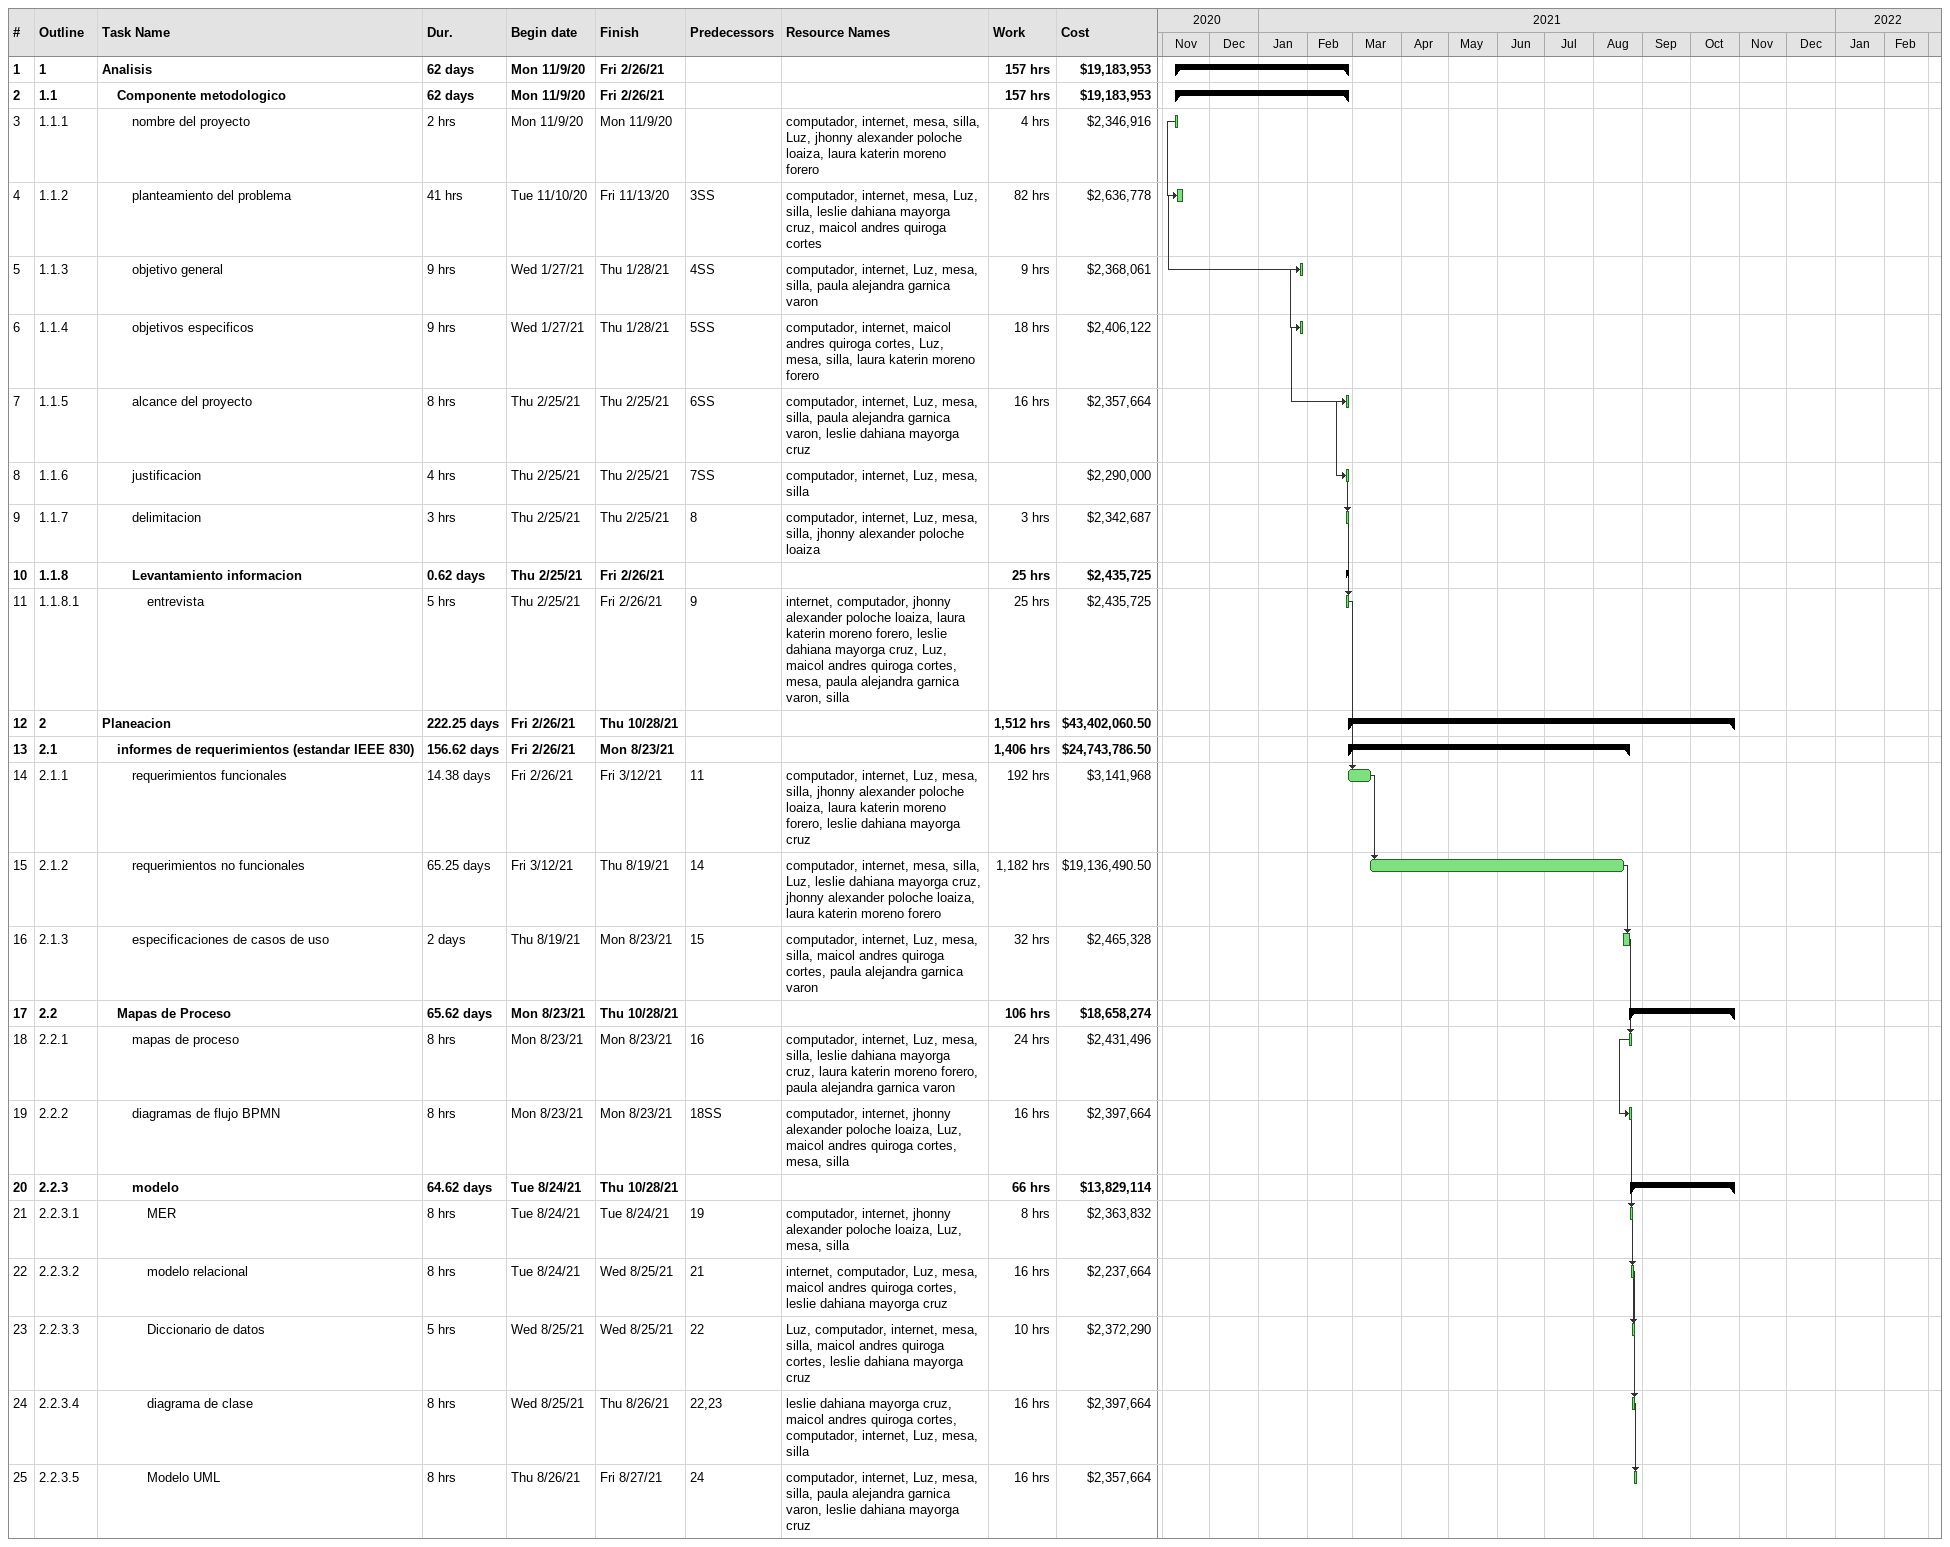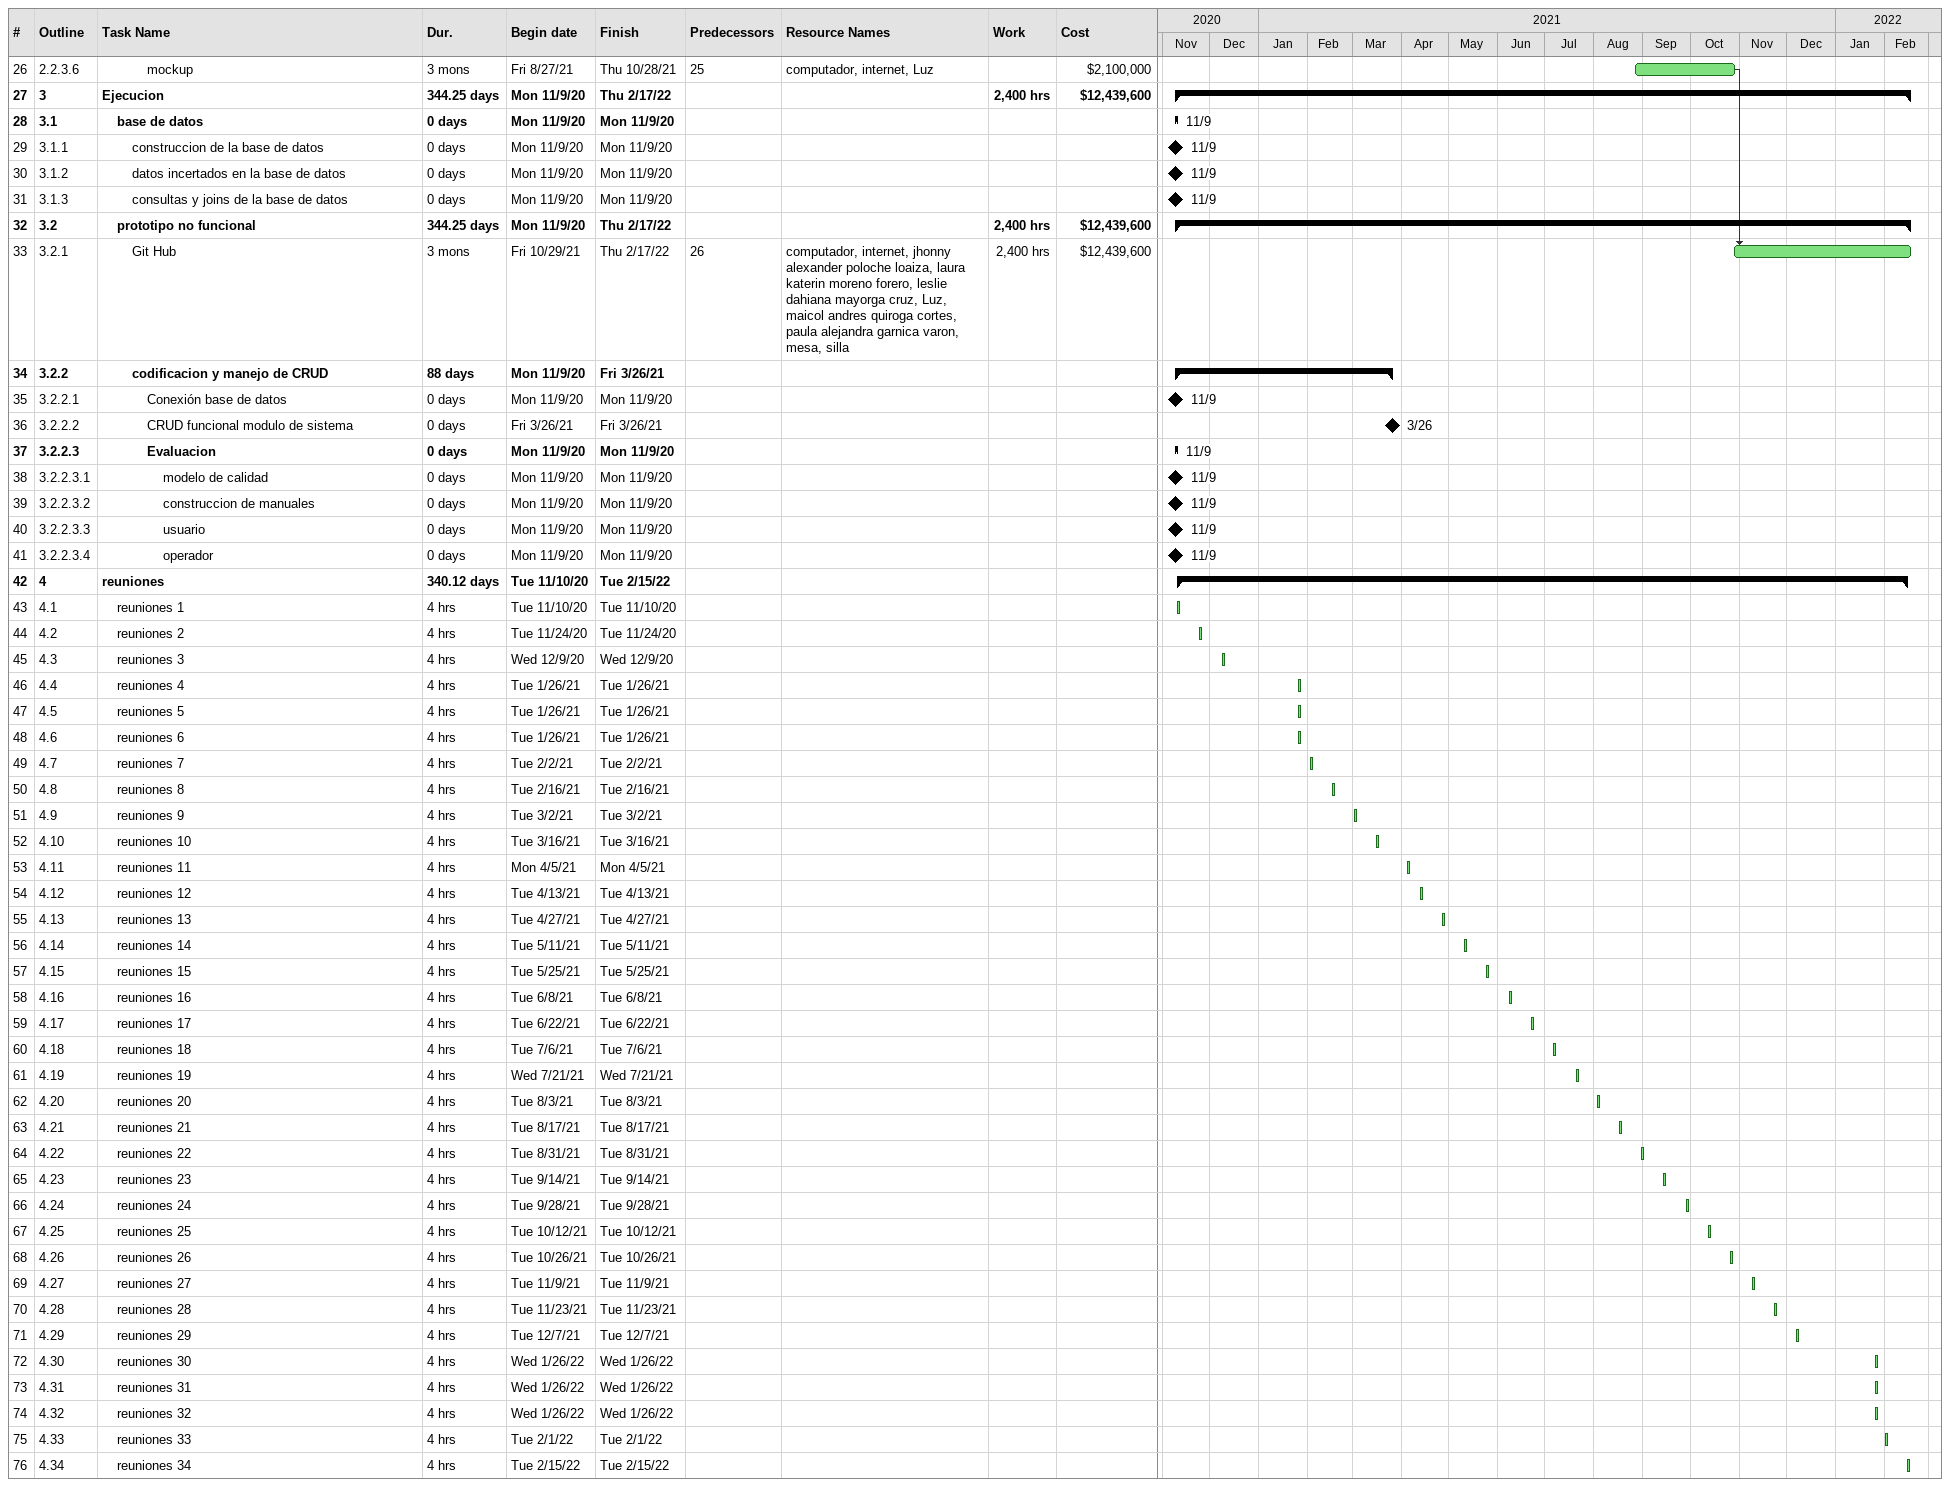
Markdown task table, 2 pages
| ID | WBS | Task | Duration | Start | Finish | Predecessors | Resources | Work (h) | Cost ($) |
|---|---|---|---|---|---|---|---|---|---|
| 1 | 1 | **Analisis** | 62d | 2020-11-09 | 2021-02-26 |  |  | 157 | 19183953 |
| 2 | 1.1 | **Componente metodologico** | 62d | 2020-11-09 | 2021-02-26 |  |  | 157 | 19183953 |
| 3 | 1.1.1 | nombre del proyecto | 2h | 2020-11-09 | 2020-11-09 |  | computador, internet, mesa, silla, Luz, jhonny alexander poloche loaiza, laura katerin moreno forero | 4 | 2346916 |
| 4 | 1.1.2 | planteamiento del problema | 41h | 2020-11-10 | 2020-11-13 | 3SS | computador, internet, mesa, Luz, silla, leslie dahiana mayorga cruz, maicol andres quiroga cortes | 82 | 2636778 |
| 5 | 1.1.3 | objetivo general | 9h | 2021-01-27 | 2021-01-28 | 4SS | computador, internet, Luz, mesa, silla, paula alejandra garnica varon | 9 | 2368061 |
| 6 | 1.1.4 | objetivos especificos | 9h | 2021-01-27 | 2021-01-28 | 5SS | computador, internet, maicol andres quiroga cortes, Luz, mesa, silla, laura katerin moreno forero | 18 | 2406122 |
| 7 | 1.1.5 | alcance del proyecto | 8h | 2021-02-25 | 2021-02-25 | 6SS | computador, internet, Luz, mesa, silla, paula alejandra garnica varon, leslie dahiana mayorga cruz | 16 | 2357664 |
| 8 | 1.1.6 | justificacion | 4h | 2021-02-25 | 2021-02-25 | 7SS | computador, internet, Luz, mesa, silla |  | 2290000 |
| 9 | 1.1.7 | delimitacion | 3h | 2021-02-25 | 2021-02-25 | 8 | computador, internet, Luz, mesa, silla, jhonny alexander poloche loaiza | 3 | 2342687 |
| 10 | 1.1.8 | **Levantamiento informacion** | 0.62d | 2021-02-25 | 2021-02-26 |  |  | 25 | 2435725 |
| 11 | 1.1.8.1 | entrevista | 5h | 2021-02-25 | 2021-02-26 | 9 | internet, computador, jhonny alexander poloche loaiza, laura katerin moreno forero, leslie dahiana mayorga cruz, Luz, maicol andres quiroga cortes, mesa, paula alejandra garnica varon, silla | 25 | 2435725 |
| 12 | 2 | **Planeacion** | 222.25d | 2021-02-26 | 2021-10-28 |  |  | 1512 | 43402060.50 |
| 13 | 2.1 | **informes de requerimientos (estandar IEEE 830)** | 156.62d | 2021-02-26 | 2021-08-23 |  |  | 1406 | 24743786.50 |
| 14 | 2.1.1 | requerimientos funcionales | 14.38d | 2021-02-26 | 2021-03-12 | 11 | computador, internet, Luz, mesa, silla, jhonny alexander poloche loaiza, laura katerin moreno forero, leslie dahiana mayorga cruz | 192 | 3141968 |
| 15 | 2.1.2 | requerimientos no funcionales | 65.25d | 2021-03-12 | 2021-08-19 | 14 | computador, internet, mesa, silla, Luz, leslie dahiana mayorga cruz, jhonny alexander poloche loaiza, laura katerin moreno forero | 1182 | 19136490.50 |
| 16 | 2.1.3 | especificaciones de casos de uso | 2d | 2021-08-19 | 2021-08-23 | 15 | computador, internet, Luz, mesa, silla, maicol andres quiroga cortes, paula alejandra garnica varon | 32 | 2465328 |
| 17 | 2.2 | **Mapas de Proceso** | 65.62d | 2021-08-23 | 2021-10-28 |  |  | 106 | 18658274 |
| 18 | 2.2.1 | mapas de proceso | 8h | 2021-08-23 | 2021-08-23 | 16 | computador, internet, Luz, mesa, silla, leslie dahiana mayorga cruz, laura katerin moreno forero, paula alejandra garnica varon | 24 | 2431496 |
| 19 | 2.2.2 | diagramas de flujo BPMN | 8h | 2021-08-23 | 2021-08-23 | 18SS | computador, internet, jhonny alexander poloche loaiza, Luz, maicol andres quiroga cortes, mesa, silla | 16 | 2397664 |
| 20 | 2.2.3 | **modelo** | 64.62d | 2021-08-24 | 2021-10-28 |  |  | 66 | 13829114 |
| 21 | 2.2.3.1 | MER | 8h | 2021-08-24 | 2021-08-24 | 19 | computador, internet, jhonny alexander poloche loaiza, Luz, mesa, silla | 8 | 2363832 |
| 22 | 2.2.3.2 | modelo relacional | 8h | 2021-08-24 | 2021-08-25 | 21 | internet, computador, Luz, mesa, maicol andres quiroga cortes, leslie dahiana mayorga cruz | 16 | 2237664 |
| 23 | 2.2.3.3 | Diccionario de datos | 5h | 2021-08-25 | 2021-08-25 | 22 | Luz, computador, internet, mesa, silla, maicol andres quiroga cortes, leslie dahiana mayorga cruz | 10 | 2372290 |
| 24 | 2.2.3.4 | diagrama de clase | 8h | 2021-08-25 | 2021-08-26 | 22, 23 | leslie dahiana mayorga cruz, maicol andres quiroga cortes, computador, internet, Luz, mesa, silla | 16 | 2397664 |
| 25 | 2.2.3.5 | Modelo UML | 8h | 2021-08-26 | 2021-08-27 | 24 | computador, internet, Luz, mesa, silla, paula alejandra garnica varon, leslie dahiana mayorga cruz | 16 | 2357664 |
| 26 | 2.2.3.6 | mockup | 3mo | 2021-08-27 | 2021-10-28 | 25 | computador, internet, Luz |  | 2100000 |
| 27 | 3 | **Ejecucion** | 344.25d | 2020-11-09 | 2022-02-17 |  |  | 2400 | 12439600 |
| 28 | 3.1 | **base de datos** | 0d | 2020-11-09 | 2020-11-09 |  |  |  |  |
| 29 | 3.1.1 | construccion de la base de datos | 0d | 2020-11-09 | 2020-11-09 |  |  |  |  |
| 30 | 3.1.2 | datos incertados en la base de datos | 0d | 2020-11-09 | 2020-11-09 |  |  |  |  |
| 31 | 3.1.3 | consultas y joins de la base de datos | 0d | 2020-11-09 | 2020-11-09 |  |  |  |  |
| 32 | 3.2 | **prototipo no funcional** | 344.25d | 2020-11-09 | 2022-02-17 |  |  | 2400 | 12439600 |
| 33 | 3.2.1 | Git Hub | 3mo | 2021-10-29 | 2022-02-17 | 26 | computador, internet, jhonny alexander poloche loaiza, laura katerin moreno forero, leslie dahiana mayorga cruz, Luz, maicol andres quiroga cortes, paula alejandra garnica varon, mesa, silla | 2400 | 12439600 |
| 34 | 3.2.2 | **codificacion y manejo de CRUD** | 88d | 2020-11-09 | 2021-03-26 |  |  |  |  |
| 35 | 3.2.2.1 | Conexión base de datos | 0d | 2020-11-09 | 2020-11-09 |  |  |  |  |
| 36 | 3.2.2.2 | CRUD funcional modulo de sistema | 0d | 2021-03-26 | 2021-03-26 |  |  |  |  |
| 37 | 3.2.2.3 | **Evaluacion** | 0d | 2020-11-09 | 2020-11-09 |  |  |  |  |
| 38 | 3.2.2.3.1 | modelo de calidad | 0d | 2020-11-09 | 2020-11-09 |  |  |  |  |
| 39 | 3.2.2.3.2 | construccion de manuales | 0d | 2020-11-09 | 2020-11-09 |  |  |  |  |
| 40 | 3.2.2.3.3 | usuario | 0d | 2020-11-09 | 2020-11-09 |  |  |  |  |
| 41 | 3.2.2.3.4 | operador | 0d | 2020-11-09 | 2020-11-09 |  |  |  |  |
| 42 | 4 | **reuniones** | 340.12d | 2020-11-10 | 2022-02-15 |  |  |  |  |
| 43 | 4.1 | reuniones 1 | 4h | 2020-11-10 | 2020-11-10 |  |  |  |  |
| 44 | 4.2 | reuniones 2 | 4h | 2020-11-24 | 2020-11-24 |  |  |  |  |
| 45 | 4.3 | reuniones 3 | 4h | 2020-12-09 | 2020-12-09 |  |  |  |  |
| 46 | 4.4 | reuniones 4 | 4h | 2021-01-26 | 2021-01-26 |  |  |  |  |
| 47 | 4.5 | reuniones 5 | 4h | 2021-01-26 | 2021-01-26 |  |  |  |  |
| 48 | 4.6 | reuniones 6 | 4h | 2021-01-26 | 2021-01-26 |  |  |  |  |
| 49 | 4.7 | reuniones 7 | 4h | 2021-02-02 | 2021-02-02 |  |  |  |  |
| 50 | 4.8 | reuniones 8 | 4h | 2021-02-16 | 2021-02-16 |  |  |  |  |
| 51 | 4.9 | reuniones 9 | 4h | 2021-03-02 | 2021-03-02 |  |  |  |  |
| 52 | 4.10 | reuniones 10 | 4h | 2021-03-16 | 2021-03-16 |  |  |  |  |
| 53 | 4.11 | reuniones 11 | 4h | 2021-04-05 | 2021-04-05 |  |  |  |  |
| 54 | 4.12 | reuniones 12 | 4h | 2021-04-13 | 2021-04-13 |  |  |  |  |
| 55 | 4.13 | reuniones 13 | 4h | 2021-04-27 | 2021-04-27 |  |  |  |  |
| 56 | 4.14 | reuniones 14 | 4h | 2021-05-11 | 2021-05-11 |  |  |  |  |
| 57 | 4.15 | reuniones 15 | 4h | 2021-05-25 | 2021-05-25 |  |  |  |  |
| 58 | 4.16 | reuniones 16 | 4h | 2021-06-08 | 2021-06-08 |  |  |  |  |
| 59 | 4.17 | reuniones 17 | 4h | 2021-06-22 | 2021-06-22 |  |  |  |  |
| 60 | 4.18 | reuniones 18 | 4h | 2021-07-06 | 2021-07-06 |  |  |  |  |
| 61 | 4.19 | reuniones 19 | 4h | 2021-07-21 | 2021-07-21 |  |  |  |  |
| 62 | 4.20 | reuniones 20 | 4h | 2021-08-03 | 2021-08-03 |  |  |  |  |
| 63 | 4.21 | reuniones 21 | 4h | 2021-08-17 | 2021-08-17 |  |  |  |  |
| 64 | 4.22 | reuniones 22 | 4h | 2021-08-31 | 2021-08-31 |  |  |  |  |
| 65 | 4.23 | reuniones 23 | 4h | 2021-09-14 | 2021-09-14 |  |  |  |  |
| 66 | 4.24 | reuniones 24 | 4h | 2021-09-28 | 2021-09-28 |  |  |  |  |
| 67 | 4.25 | reuniones 25 | 4h | 2021-10-12 | 2021-10-12 |  |  |  |  |
| 68 | 4.26 | reuniones 26 | 4h | 2021-10-26 | 2021-10-26 |  |  |  |  |
| 69 | 4.27 | reuniones 27 | 4h | 2021-11-09 | 2021-11-09 |  |  |  |  |
| 70 | 4.28 | reuniones 28 | 4h | 2021-11-23 | 2021-11-23 |  |  |  |  |
| 71 | 4.29 | reuniones 29 | 4h | 2021-12-07 | 2021-12-07 |  |  |  |  |
| 72 | 4.30 | reuniones 30 | 4h | 2022-01-26 | 2022-01-26 |  |  |  |  |
| 73 | 4.31 | reuniones 31 | 4h | 2022-01-26 | 2022-01-26 |  |  |  |  |
| 74 | 4.32 | reuniones 32 | 4h | 2022-01-26 | 2022-01-26 |  |  |  |  |
| 75 | 4.33 | reuniones 33 | 4h | 2022-02-01 | 2022-02-01 |  |  |  |  |
| 76 | 4.34 | reuniones 34 | 4h | 2022-02-15 | 2022-02-15 |  |  |  |  |
